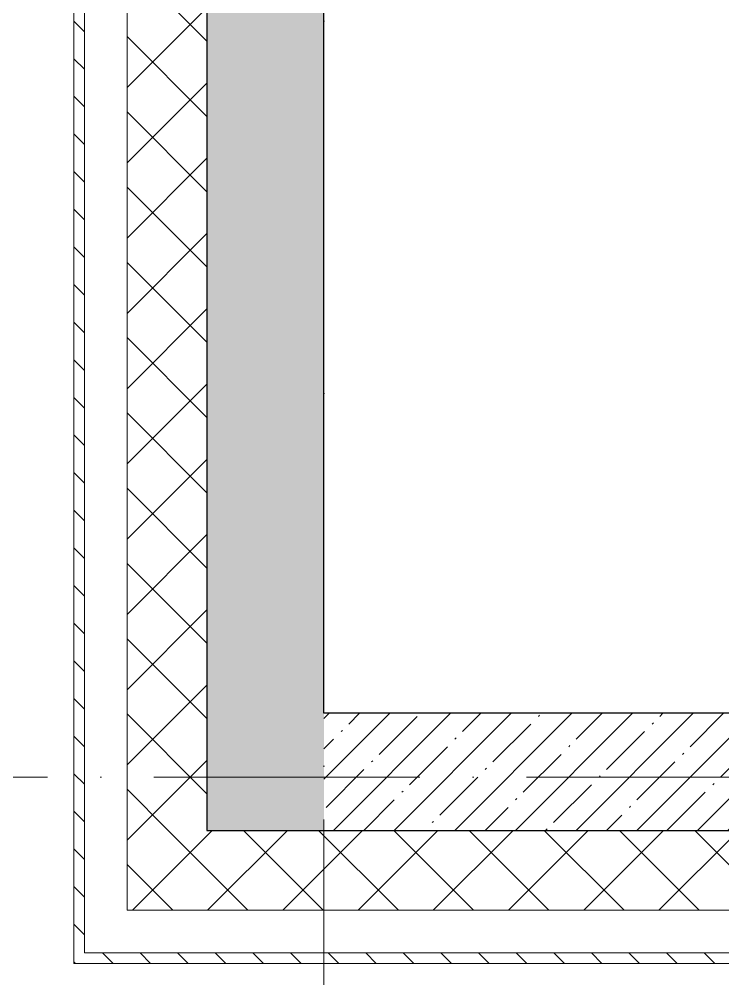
# Model space of a CAD drawing. Header units: millimetres. Extents: x 12986 to 523328, y -9759 to 30092.
# Drawn here: x 61534 to 62857, y -379 to 1424 of the extents above; entities that cross this region are included whole.
import ezdxf

# ---------------------------------------------------------------- set-up
doc = ezdxf.new("R2010")
doc.units = ezdxf.units.MM
doc.linetypes.add('50_200_ШТРИХ_1Т_ш5_п1_п1_', pattern=[700.0000000000001, 500.0000000000001, -100, 0, -100])
for name, color, linetype, lineweight in [('A-WALL-1', 7, 'Continuous', 25), ('A-WALL-8', 7, 'Continuous', 9), ('A-WALL-FNSH-1', 7, 'Continuous', 9), ('A-WALL-PATT-1', 7, 'Continuous', 5), ('Оси-2', 7, '50_200_ШТРИХ_1Т_ш5_п1_п1_', 9)]:
    doc.layers.add(name, color=color, linetype=linetype, lineweight=lineweight)
pattern_1 = [(135, (61996.89328478048, 0), (-35.35533905932738, -35.35533905932737), [])]
pattern_2 = [(45, (61996.89328478048, 0), (-70.71067811865476, 70.71067811865476), []), (135, (61996.89328478048, 0), (-70.71067811865476, -70.71067811865474), [])]
pattern_3 = [(45, (61996.89328478048, 0), (-57.02462636878913, 57.02462636878913), []), (45, (62053.91828478048, 0), (-57.02462636878913, 57.02462636878913), [100.806, -20.161, 3.353, -16.808])]

msp = doc.modelspace()

# ---------------------------------------------------------------- hatches: boundary and pattern name
at = {"layer": 'A-WALL-PATT-1'}
h = msp.add_hatch(dxfattribs=at)
h.set_pattern_fill('FP_18', color=256, style=0, pattern_type=2)
h.set_pattern_definition(pattern_1)
h.paths.add_polyline_path([(61636.89328478154, -330.0000000016229), (61656.89328478153, -330.0000000016229), (61656.8932847816, 3820.000101303872), (61636.89328478154, 3820.000101303872), (61636.89328478154, -250.0000000016498)], flags=0)
h.paths.add_polyline_path([(61636.8932847816, 5370.000101303862), (61656.8932847816, 5370.000101303862), (61656.8932847816, 5620.000103831235), (61636.8932847816, 5620.000103831235)], flags=0)
h.paths.add_polyline_path([(61656.8932847816, 7320.000103831229), (61656.89328478153, 8599.999994662065), (61636.8932847816, 8599.999994662065), (61636.8932847816, 7320.000103831229)], flags=0)
h.paths.add_polyline_path([(61656.8932847816, 10899.99999466206), (61656.8932847816, 12300.00000806996), (61636.8932847816, 12300.00000806996), (61636.8932847816, 10899.99999466206)], flags=0)
h.paths.add_polyline_path([(61636.8932847816, 13200.00000806997), (61656.8932847816, 13200.00000807), (61656.89328478153, 15352.99999525625), (61636.8932847816, 15352.99999525625), (61636.8932847816, 15126.16240875695)], flags=0)
h = msp.add_hatch(dxfattribs=at)
h.set_pattern_fill('FP_2', color=256, style=0, pattern_type=2)
h.set_pattern_definition(pattern_2)
h.paths.add_polyline_path([(61886.89328478158, -100.0000000016405), (61886.89328478158, 3820.000101303872), (61736.89328478158, 3820.000101303872), (61736.89328478158, -100.0000000016405)], flags=0)
h.paths.add_polyline_path([(61736.89328478158, 5370.000101303862), (61886.89328478158, 5370.000101303862), (61886.89328478158, 5620.000103831235), (61736.89328478158, 5620.000103831235)], flags=0)
h.paths.add_polyline_path([(61886.89328478158, 7320.000103831229), (61886.89328478158, 8530.999994662068), (61880.89328478157, 8530.999994662068), (61880.89328478157, 8599.999994662065), (61736.89328478158, 8599.999994662065), (61736.89328478158, 7320.000103831268)], flags=0)
h.paths.add_polyline_path([(61886.89328478158, 10899.99999466206), (61886.89328478158, 12231.00000806995), (61880.89328478158, 12231.00000806995), (61880.89328478158, 12300.00000806996), (61736.89328478158, 12300.00000806996), (61736.89328478158, 10899.99999466206)], flags=0)
h.paths.add_polyline_path([(61880.8932847816, 13200.00000806997), (61880.8932847816, 13269.00000806995), (61886.89328478158, 13269.00000806995), (61886.89328478152, 15349.99999525624), (61736.89328478158, 15349.99999525624), (61736.89328478158, 13200.00000807)], flags=0)
h = msp.add_hatch(dxfattribs=at)
h.set_pattern_fill('FP_1', color=256, style=0, pattern_type=2)
h.set_pattern_definition(pattern_3)
h.paths.add_polyline_path([(62106.89328478153, -100.0000000016405), (62106.8932847816, 3820.000101303872), (61886.89328478158, 3820.000101303872), (61886.89328478158, -100.0000000016405)], flags=0)
h.paths.add_polyline_path([(61886.89328478158, 5370.000101303862), (62106.8932847816, 5370.000101303862), (62106.8932847816, 5620.000103831235), (61886.89328478158, 5620.000103831235)], flags=0)
h.paths.add_polyline_path([(61886.89328478158, 7320.000103831229), (62106.8932847816, 7320.000103831229), (62106.8932847816, 7900.000005334789), (61886.89328478158, 7900.000005334789)], flags=0)
h = msp.add_hatch(dxfattribs=at)
h.set_pattern_fill('FP_1', color=256, style=0, pattern_type=2)
h.set_pattern_definition(pattern_3)
h.paths.add_polyline_path([(65583.68046719136, -100.0000000016405), (65726.89326689916, -100.0000000016405), (65726.89326689916, 119.9999999983787), (62106.89328478153, 119.9999999983787), (62106.89328478153, -100.0000000016405)], flags=0)
h = msp.add_hatch(dxfattribs=at)
h.set_pattern_fill('FP_2', color=256, style=0, pattern_type=2)
h.set_pattern_definition(pattern_2)
h.paths.add_polyline_path([(137696.8932777582, -250.0000000019183), (137696.8932777582, -100.0000000019264), (136096.893144617, -100.0000000018485), (136096.893144617, -250.000000001849)], flags=0)
h.paths.add_polyline_path([(110156.8933002349, -250.000000001849), (110156.3715611044, -106.0000000017778), (110087.8933002348, -106.0000000017778), (110087.8933002348, -100.0000000017792), (109406.8933002349, -100.0000000017792), (109406.8933002349, -250.0000000017797), (110087.8933002348, -250.0000000018404)], flags=0)
h.paths.add_polyline_path([(129056.8933002348, -250.000000001849), (132656.8932847818, -250.000000001849), (132656.8932847818, -100.0000000018485), (129056.8933002348, -100.0000000018485)], flags=0)
h.paths.add_polyline_path([(118406.8933136091, -250.000000001849), (119156.8932838392, -250.0000000017797), (119156.3715447088, -106.0000000018038), (119087.8932838392, -106.0000000018038), (119087.8932838392, -100.0000000018485), (118406.8933136091, -100.0000000018485)], flags=0)
h.paths.add_polyline_path([(121937.8933025475, -250.000000001849), (122006.8933025475, -250.000000001849), (122006.371563417, -106.0000000018384), (121937.8933025475, -106.0000000018384), (121937.8933025475, -100.0000000018485), (121325.8932838392, -100.0000000018485), (121325.8932838392, -106.0000000018384), (121256.8932838392, -106.0000000018384), (121256.8932838393, -250.000000001849), (121325.8932838392, -250.000000001849)], flags=0)
h.paths.add_polyline_path([(133556.8932847817, -250.000000001849), (134396.893144617, -250.000000001849), (134396.893144617, -100.0000000018485), (133556.8932847818, -100.0000000018485)], flags=0)
h.paths.add_polyline_path([(125706.8933025474, -250.000000001849), (126256.8932667851, -250.000000001849), (126256.3715276547, -106.0000000018384), (126187.8932667851, -106.0000000018384), (126187.8932667851, -100.0000000018485), (125706.8933025474, -100.0000000018485), (125706.8933025474, -106.0000000018384)], flags=0)
h.paths.add_polyline_path([(123606.8933025475, -250.000000001849), (123606.371563417, -106.0000000018211), (123537.8933025475, -106.0000000018211), (123537.8933025475, -100.0000000018485), (122906.8933025475, -100.0000000018485), (122906.8933025475, -250.0000000017797), (123537.8933025475, -250.0000000018404)], flags=0)
h.paths.add_polyline_path([(128156.8933002348, -250.000000001849), (128156.8933002348, -100.0000000018485), (127225.8932667851, -100.0000000018485), (127225.8932667851, -106.0000000018558), (127156.8932667851, -106.0000000018558), (127156.8932667851, -250.000000001849), (127225.8932667851, -250.000000001849)], flags=0)
h.paths.add_polyline_path([(105422.5867171914, -250.0000000017797), (106306.8933002348, -250.0000000017797), (106306.3715611044, -106.0000000017691), (106237.8933002348, -106.0000000017691), (106237.8933002348, -100.0000000017792), (104725.8932659578, -100.0000000017792), (104725.8932659578, -106.0000000017691), (104656.8932659578, -106.0000000017691), (104656.8932659578, -250.0000000017797), (104725.8932659578, -250.0000000017797)], flags=0)
h.paths.add_polyline_path([(114616.1804671914, -250.0000000017797), (115306.8933136091, -250.0000000017797), (115306.3715744787, -106.0000000017865), (115237.8933136091, -106.0000000017865), (115237.8933136091, -100.0000000017792), (113906.8933025475, -100.0000000017792), (113906.8933025475, -250.0000000017797)], flags=0)
h.paths.add_polyline_path([(90293.59326132102, -250.0000000017797), (90306.63673958188, -250.0000000017797), (90306.11500045145, -106.0000000017258), (90237.63673958188, -106.0000000017258), (90237.63673958188, -100.0000000017099), (89375.89323720156, -100.0000000017099), (89375.89323720156, -106.0000000017085), (89306.89323720158, -106.0000000017085), (89306.89323720158, -250.0000000017104), (90237.63673958188, -250.000000001771)], flags=0)
h.paths.add_polyline_path([(102556.8932659578, -250.0000000017797), (102556.3715268273, -106.0000000017605), (102487.8932659578, -106.0000000017605), (102487.8932659578, -100.0000000017792), (102005.8932363097, -100.0000000017792), (102005.8932363097, -106.0000000017691), (101936.8932363097, -106.0000000017691), (101936.8932363097, -250.0000000017797), (102543.8497876969, -250.0000000017797)], flags=0)
h.paths.add_polyline_path([(111056.8933002349, -250.0000000017797), (111806.8933025475, -250.0000000017797), (111806.3715634171, -106.0000000017778), (111737.8933025475, -106.0000000017778), (111737.8933025475, -100.0000000017792), (111125.8933002349, -100.0000000017792), (111125.8933002349, -106.0000000017691), (111056.8933002349, -106.0000000017691)], flags=0)
h.paths.add_polyline_path([(95866.89315112322, -250.0000000017797), (95866.37141199275, -106.0000000017345), (95797.8931511232, -106.0000000017345), (95797.8931511232, -100.0000000017618), (95006.89326364527, -100.0000000017792), (95006.89326364527, -250.0000000017104), (95797.8931511232, -250.000000001771)], flags=0)
h.paths.add_polyline_path([(99086.89326364509, -250.0000000017797), (99086.37152451469, -106.0000000017518), (99017.89326364512, -106.0000000017518), (99017.89326364512, -100.0000000017792), (98035.89315112321, -100.0000000017792), (98035.89315112321, -106.0000000017518), (97966.89315112322, -106.0000000017518), (97966.89315112322, -250.0000000017797), (98035.89315112321, -250.0000000017797)], flags=0)
h.paths.add_polyline_path([(100825.7898421914, -250.0000000017797), (101036.8932363097, -250.0000000017797), (101036.8932363097, -100.0000000017792), (99986.89326364509, -100.0000000017792), (99986.89326364509, -250.0000000017797)], flags=0)
h.paths.add_polyline_path([(88406.89323720164, -250.0000000017104), (88406.37149807111, -106.0000000017172), (88337.89323720156, -106.0000000017172), (88337.89323720156, -100.0000000017099), (87556.89327760041, -100.0000000017099), (87556.89327760041, -250.0000000017104), (88337.89323720156, -250.0000000017104)], flags=0)
h.paths.add_polyline_path([(81356.89338117048, -250.0000000017104), (82706.89332211469, -250.0000000017104), (82706.89332211469, -100.0000000017099), (81425.89338117046, -100.0000000017099), (81425.89338117046, -106.0000000017085), (81356.89338117048, -106.0000000017085)], flags=0)
h.paths.add_polyline_path([(78575.89325042491, -250.0000000017104), (79256.89338117046, -250.0000000017104), (79256.89338117046, -100.0000000017099), (78575.89325042491, -100.0000000017099), (78575.89325042491, -106.0000000016912), (78506.89325042491, -106.0000000016912), (78506.89325042491, -250.0000000017104)], flags=0)
h.paths.add_polyline_path([(92137.89326364527, -250.0000000017104), (92206.89326364527, -250.0000000017104), (92206.37152451483, -106.0000000017258), (92137.89326364527, -106.0000000017258), (92137.89326364527, -100.0000000017099), (91206.63673958188, -100.0000000017099), (91206.63673958188, -250.0000000017104)], flags=0)
h.paths.add_polyline_path([(83606.89332211469, -250.0000000017104), (84756.89327760035, -250.0000000017104), (84756.37153846995, -106.0000000016998), (84687.89327760038, -106.0000000016998), (84687.89327760038, -100.0000000017099), (83675.89332211469, -100.0000000017099), (83675.89332211469, -106.0000000016998), (83606.89332211469, -106.0000000016998)], flags=0)
h.paths.add_polyline_path([(76856.89325042331, -250.0000000017104), (77606.89325042491, -250.0000000016498), (77606.37151129446, -106.0000000016652), (77537.8932504249, -106.0000000016652), (77537.8932504249, -100.0000000017099), (76925.89325042332, -100.0000000017099), (76925.89325042332, -106.0000000016912), (76856.89325042331, -106.0000000016912)], flags=0)
h.paths.add_polyline_path([(65583.68046719136, -250.0000000016498), (65726.89334088654, -250.0000000016498), (65726.89334088654, -100.0000000016405), (61736.89328478158, -100.0000000016405), (61736.89328478158, -250.0000000016498)], flags=0)
h.paths.add_polyline_path([(74006.8932972484, -250.0000000016498), (74756.8932504233, -250.0000000016498), (74756.8932504233, -100.0000000017099), (74075.89329724842, -100.0000000017099), (74075.89329724842, -106.0000000016825), (74006.8932972484, -106.0000000016825)], flags=0)
h.paths.add_polyline_path([(68826.89334088653, -250.0000000016498), (70256.63671972802, -250.0000000016498), (70256.63671972802, -100.0000000016405), (68895.89334088653, -100.0000000016405), (68895.89334088653, -106.0000000016738), (68826.89334088653, -106.0000000016738)], flags=0)
h.paths.add_polyline_path([(71906.8932972484, -250.0000000016498), (71906.37155811797, -106.0000000016478), (71837.8932972484, -106.0000000016478), (71837.8932972484, -100.0000000016405), (71225.63671972803, -100.0000000016405), (71225.63671972803, -106.0000000016652), (71156.63671972803, -106.0000000016652), (71156.63671972803, -250.0000000016498), (71712.74296719136, -250.0000000016498)], flags=0)
h = msp.add_hatch(dxfattribs=at)
h.set_pattern_fill('FP_18', color=256, style=0, pattern_type=2)
h.set_pattern_definition(pattern_1)
h.paths.add_polyline_path([(137926.8932777582, -350.0000000018956), (137926.8932777582, -330.0000000019088), (136096.893144617, -330.0000000019088), (136096.893144617, -350.0000000018956), (137846.8932777582, -350.0000000018956)], flags=0)
h.paths.add_polyline_path([(134396.893144617, -350.0000000018956), (134396.893144617, -330.0000000018308), (133556.8932847818, -330.0000000019088), (133556.8932847818, -350.0000000018956)], flags=0)
h.paths.add_polyline_path([(132656.8932847818, -350.0000000018956), (132656.8932847818, -330.0000000018308), (129056.8933002348, -330.0000000018308), (129056.8933002348, -350.0000000018263), (129938.8367171914, -350.0000000018436)], flags=0)
h.paths.add_polyline_path([(114616.1804671914, -350.0000000018263), (115306.8933136091, -350.0000000018263), (115306.8933136091, -330.0000000018308), (113906.8933025475, -330.0000000018308), (113906.8933025475, -350.0000000018263)], flags=0)
h.paths.add_polyline_path([(111806.8933025475, -350.0000000018263), (111806.8933025475, -330.0000000018308), (111056.8933002349, -330.0000000018308), (111056.8933002349, -350.0000000018263), (111551.6492171914, -350.0000000018263)], flags=0)
h.paths.add_polyline_path([(119156.8932838392, -350.0000000018263), (119156.8932838392, -330.0000000018308), (118406.8933136091, -330.0000000018308), (118406.8933136091, -350.0000000018263)], flags=0)
h.paths.add_polyline_path([(110156.8933002349, -350.0000000018263), (110156.8933002349, -330.0000000017615), (109406.8933002349, -330.0000000017615), (109406.8933002349, -350.0000000018263)], flags=0)
h.paths.add_polyline_path([(128156.8933002348, -350.0000000018263), (128156.8933002348, -330.0000000018308), (127156.8932667851, -330.0000000018308), (127156.8932667851, -350.0000000018263)], flags=0)
h.paths.add_polyline_path([(122006.8933025475, -350.0000000018263), (122006.8933025475, -330.0000000018308), (121256.8932838392, -330.0000000018308), (121256.8932838392, -350.0000000018263)], flags=0)
h.paths.add_polyline_path([(123606.8933025475, -350.0000000018263), (123606.8933025475, -330.0000000018308), (122906.8933025475, -330.0000000018308), (122906.8933025475, -350.0000000018263)], flags=0)
h.paths.add_polyline_path([(126256.8932667851, -350.0000000018263), (126256.8932667851, -330.0000000018308), (125706.8933025474, -330.0000000018308), (125706.8933025474, -350.0000000018263)], flags=0)
h.paths.add_polyline_path([(100825.7898421914, -350.000000001757), (101036.8932363097, -350.000000001757), (101036.8932363097, -330.0000000017615), (99986.89326364509, -330.0000000017615), (99986.89326364509, -350.000000001757)], flags=0)
h.paths.add_polyline_path([(101936.8932363097, -350.000000001757), (102556.8932659578, -350.000000001757), (102556.8932659578, -330.0000000017615), (101936.8932363097, -330.0000000017615)], flags=0)
h.paths.add_polyline_path([(97966.89315112322, -350.000000001757), (99086.89326364509, -350.000000001757), (99086.89326364509, -330.0000000017615), (97966.89315112322, -330.0000000017615)], flags=0)
h.paths.add_polyline_path([(95006.89326364527, -350.000000001757), (95866.89315112322, -350.000000001757), (95866.89315112322, -330.0000000017615), (95006.89326364527, -330.0000000017615)], flags=0)
h.paths.add_polyline_path([(104656.8932659578, -350.000000001757), (106306.8933002348, -350.000000001757), (106306.8933002348, -330.0000000017615), (104656.8932659578, -330.0000000017615)], flags=0)
h.paths.add_polyline_path([(90099.93046719136, -350.000000001757), (90306.63673958188, -350.000000001757), (90306.63673958188, -330.0000000017615), (89306.89323720158, -330.0000000017615), (89306.89323720158, -350.000000001757)], flags=0)
h.paths.add_polyline_path([(92206.89326364527, -350.000000001757), (92206.89326364527, -330.0000000017615), (91206.63673958188, -330.0000000016922), (91206.63673958188, -350.000000001757)], flags=0)
h.paths.add_polyline_path([(87556.89327760041, -350.000000001757), (88406.89323720157, -350.000000001757), (88406.89323720164, -330.0000000016922), (87556.89327760041, -330.0000000016922)], flags=0)
h.paths.add_polyline_path([(74756.8932504233, -350.0000000016877), (74756.8932504233, -330.0000000016922), (74006.8932972484, -330.0000000016922), (74006.8932972484, -350.0000000016877)], flags=0)
h.paths.add_polyline_path([(84756.89327760041, -350.0000000016877), (84756.89327760035, -330.0000000017615), (83606.89332211469, -330.0000000016922), (83606.89332211469, -350.0000000016877), (83970.86796719136, -350.0000000016877)], flags=0)
h.paths.add_polyline_path([(68826.89334088653, -350.0000000016877), (70256.63671972802, -350.0000000016877), (70256.63671972802, -330.0000000016922), (68826.89334088653, -330.0000000016229)], flags=0)
h.paths.add_polyline_path([(71156.63671972803, -350.0000000016877), (71906.8932972484, -350.0000000016877), (71906.89329724848, -330.0000000016229), (71156.63671972803, -330.0000000016922)], flags=0)
h.paths.add_polyline_path([(77606.89325042491, -350.0000000016877), (77606.89325042491, -330.0000000016922), (76856.89325042331, -330.0000000016922), (76856.89325042331, -350.0000000016877)], flags=0)
h.paths.add_polyline_path([(79256.89338117046, -350.0000000016877), (79256.89338117046, -330.0000000016922), (78506.89325042491, -330.0000000016922), (78506.89325042491, -350.0000000016877)], flags=0)
h.paths.add_polyline_path([(81356.89338117048, -350.0000000016877), (82706.89332211469, -350.0000000016877), (82706.89332211469, -330.0000000016922), (81356.89338117048, -330.0000000016922)], flags=0)
h.paths.add_polyline_path([(65583.68046719136, -350.0000000016184), (65726.89334088654, -350.0000000016184), (65726.89334088654, -330.0000000016229), (61636.89328478154, -330.0000000016229), (61636.89328478154, -350.0000000016184)], flags=0)

# ---------------------------------------------------------------- linework, layer by layer
at = {"layer": 'A-WALL-1'}
for p, q in [((61886.89328478158, 3820.000101303864), (61886.89328478158, -100.0000000016405)), ((62106.89328478153, 119.9999999983787), (62106.8932847816, 3820.000101303864)), ((65506.89326689914, 119.9999999983787), (62106.89328478153, 119.9999999983787)), ((61886.89328478158, -100.0000000016405), (65726.89326689916, -100.0000000016405))]:
    msp.add_line(p, q, dxfattribs=at)
at = {"layer": 'A-WALL-8'}
for p, q in [((61656.8932847816, 3820.000101303864), (61656.89328478153, -330.0000000016229)), ((61736.89328478158, 3820.000101303864), (61736.89328478158, -250.0000000016411)), ((61736.89328478158, -250.0000000016411), (65726.89334088653, -250.0000000016411)), ((61656.89328478153, -330.0000000016229), (65726.89334088653, -330.0000000016229))]:
    msp.add_line(p, q, dxfattribs=at)
at = {"layer": 'A-WALL-FNSH-1'}
for p, q in [((61636.89328478154, 3820.000101303864), (61636.89328478154, -350.0000000016184)), ((61636.89328478154, -350.0000000016184), (65726.89334088653, -350.0000000016184))]:
    msp.add_line(p, q, dxfattribs=at)
at = {"layer": 'Оси-2'}
for p, q in [((62106.89328478125, -4080.000000001641), (62106.89328478136, 28636.9431610664)), ((57586.89328478155, -2.642016903582707e-09), (187948.5213125124, -3.0631423513162e-09))]:
    msp.add_line(p, q, dxfattribs=at)

doc.saveas('drawing.dxf')
